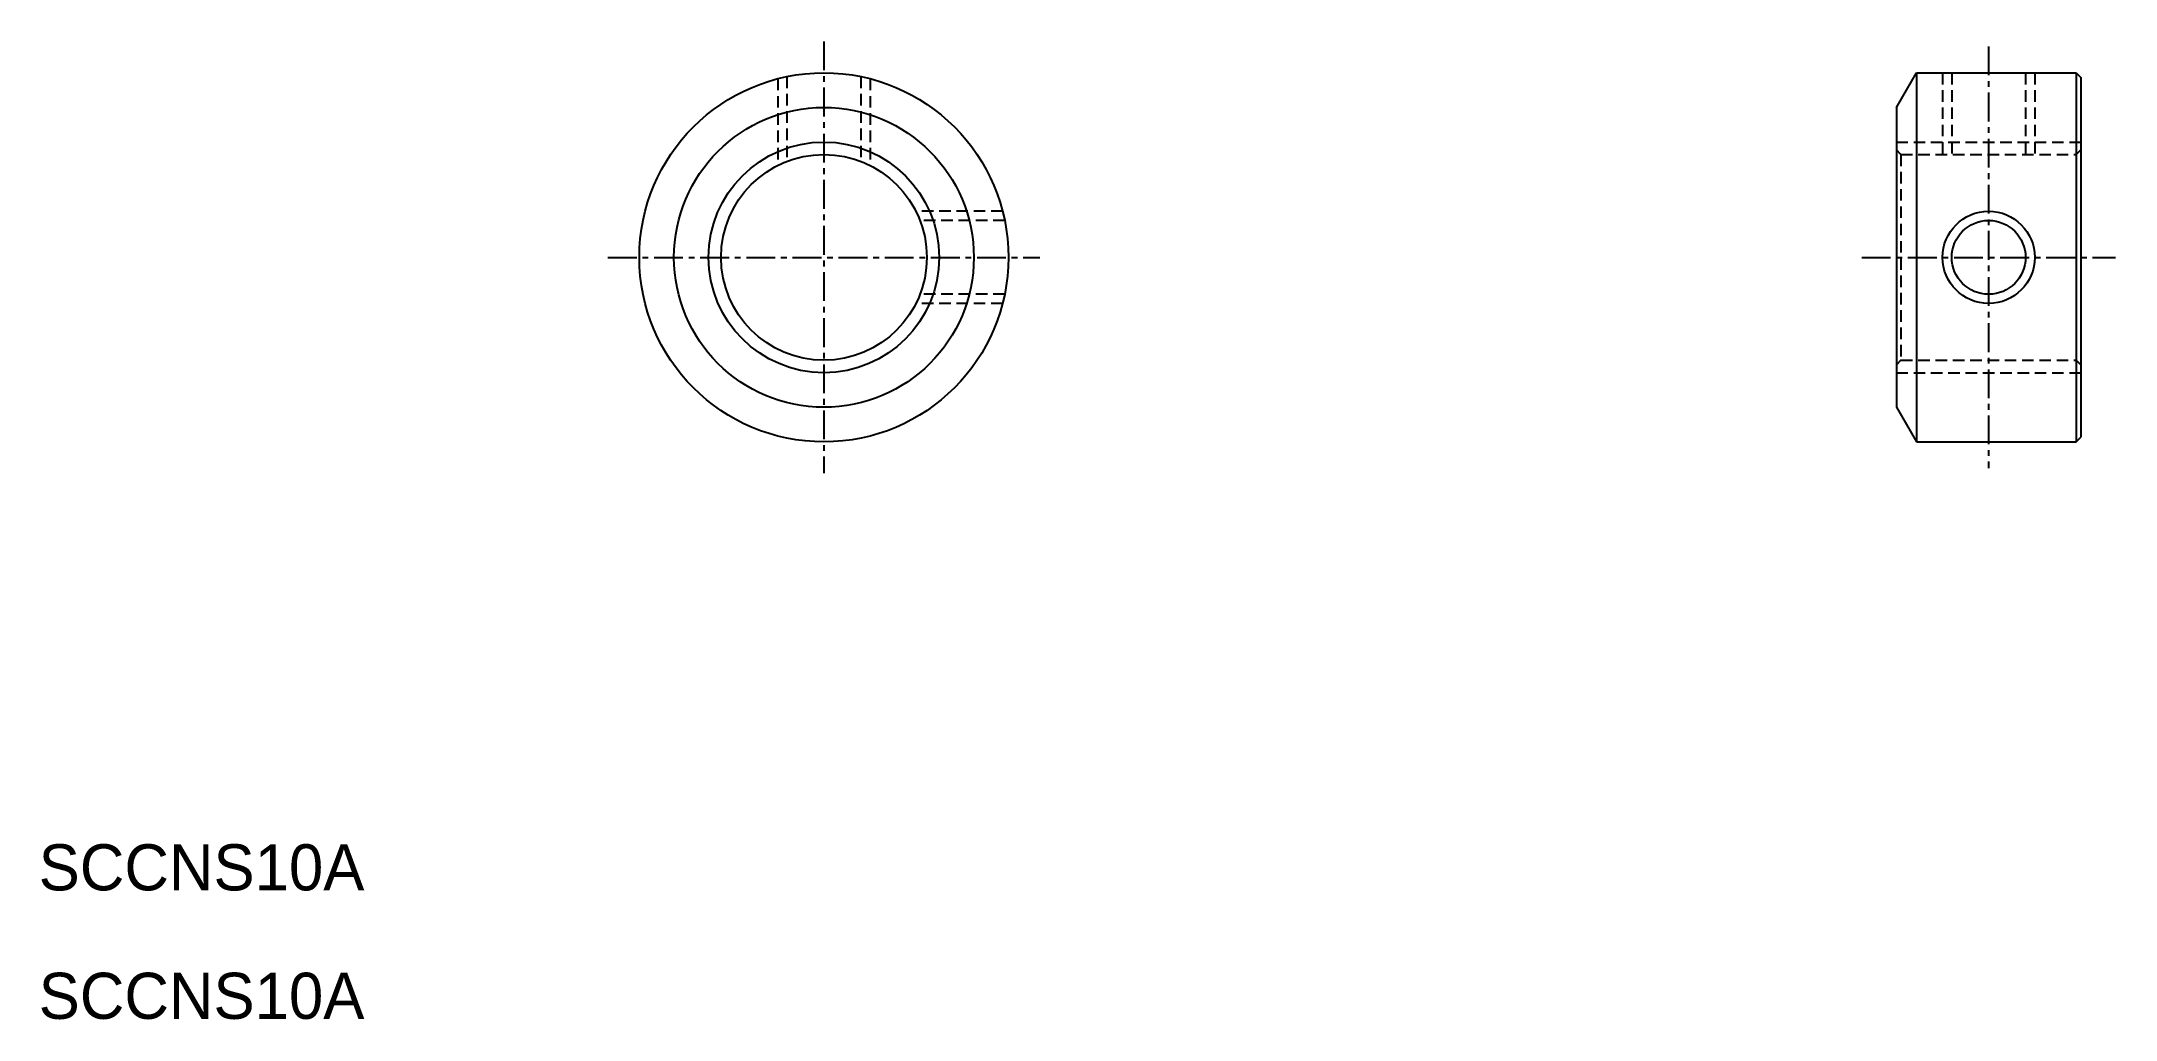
# Model space of a CAD drawing. Extents: x 32.1 to 122, y 109.8 to 152.2.
import ezdxf

# ---------------------------------------------------------------- set-up
doc = ezdxf.new("R2010")
doc.units = 0
doc.linetypes.add('CENTER', pattern=[2, 1.25, -0.25, 0.25, -0.25])
doc.linetypes.add('DASHED', pattern=[0.75, 0.5, -0.25])
doc.layers.get('0').update_dxf_attribs({"linetype": 'CONTINUOUS'})
doc.layers.add('CENTER', color=1, linetype='CENTER')

msp = doc.modelspace()

# ---------------------------------------------------------------- linework, layer by layer
at = {"color": 3, "linetype": 'DASHED'}
for p, q in [((64.038, 150.585), (64.038, 146.824)), ((64.438, 150.677), (64.438, 147.001)), ((67.638, 150.677), (67.638, 147.001)), ((68.038, 150.585), (68.038, 146.824)), ((114.528, 150.839), (114.528, 147.298)), ((114.928, 150.839), (114.928, 147.298)), ((118.128, 150.839), (118.128, 147.298)), ((118.528, 150.839), (118.528, 147.298)), ((112.528, 147.839), (120.528, 147.839)), ((112.728, 147.298), (112.528, 147.498)), ((114.028, 147.839), (114.028, 147.839)), ((114.528, 147.839), (114.528, 147.839)), ((120.328, 147.298), (120.528, 147.498)), ((112.728, 147.298), (120.328, 147.298)), ((112.728, 147.298), (112.728, 138.38)), ((120.328, 147.298), (120.328, 138.38)), ((73.784, 144.839), (70.023, 144.839)), ((73.876, 144.439), (70.2, 144.439)), ((73.876, 141.239), (70.2, 141.239)), ((73.784, 140.839), (70.023, 140.839)), ((112.728, 138.38), (112.528, 138.18)), ((112.528, 137.839), (120.528, 137.839)), ((112.728, 138.38), (120.328, 138.38)), ((114.028, 137.839), (114.028, 137.839)), ((114.528, 137.839), (114.528, 137.839)), ((120.328, 138.38), (120.528, 138.18))]:
    msp.add_line(p, q, dxfattribs=at)
at = {"color": 7, "linetype": 'CONTINUOUS'}
for p, q in [((112.528, 149.339), (113.394, 150.839)), ((113.394, 150.839), (113.394, 134.839)), ((113.394, 150.839), (120.328, 150.839)), ((120.328, 150.839), (120.528, 150.639)), ((120.328, 150.839), (120.328, 134.839)), ((120.528, 150.639), (120.528, 135.039)), ((112.528, 149.339), (112.528, 136.339)), ((112.528, 136.339), (113.394, 134.839)), ((120.328, 134.839), (120.528, 135.039)), ((113.394, 134.839), (120.328, 134.839))]:
    msp.add_line(p, q, dxfattribs=at)
for centre, radius in [((66.038, 142.839), 8), ((66.038, 142.839), 6.5), ((66.038, 142.839), 4.459), ((116.528, 142.839), 1.6)]:
    msp.add_circle(centre, radius, dxfattribs=at)
at = {"color": 3, "linetype": 'CONTINUOUS'}
for centre, radius in [((66.038, 142.839), 5), ((116.528, 142.839), 2)]:
    msp.add_circle(centre, radius, dxfattribs=at)
at = {"layer": 'CENTER', "color": 1, "linetype": 'CENTER'}
for p, q in [((66.038, 152.2), (66.038, 133.478)), ((116.528, 151.984), (116.528, 133.694)), ((56.677, 142.839), (75.399, 142.839)), ((111.028, 142.839), (122.028, 142.839))]:
    msp.add_line(p, q, dxfattribs=at)

# ---------------------------------------------------------------- texts
at = {"color": 7, "linetype": 'CONTINUOUS'}
for p in [(31.999, 115.393), (31.999, 109.823)]:
    msp.add_text('SCCNS10A', height=2, dxfattribs=at).set_placement(p)

doc.saveas('drawing.dxf')
